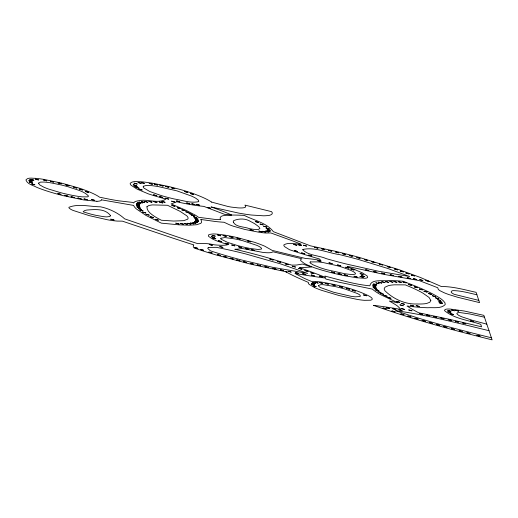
<?xml version="1.0" encoding="UTF-8"?>
<svg xmlns="http://www.w3.org/2000/svg" width="518" height="518" viewBox="0 0 518 518"><rect width="100%" height="100%" fill="white"/><g stroke="black" fill="none" stroke-linecap="round" stroke-linejoin="round"><path stroke-width="0.78" d="M299.579 267.754L311.635 266.984L302.493 264.05L296.71 265.002A96.095 13.869 14.6 0 1 291.673 265.099L267.463 257.686A98.957 14.284 14.6 0 0 238.52 250.116L234.842 249.255A69.043 9.965 14.6 0 0 239.212 248.977L241.977 248.426L262.704 252.383A31.74 4.584 14.6 0 0 268.052 252.765L269.133 252.752A32.245 4.656 14.6 0 0 272.772 251.729L302 258.793L300.816 259.343L300.595 260.541L304.26 263.416A33.01 4.766 14.6 0 0 310.69 266.356L315.028 267.987A40.093 5.789 14.6 0 0 324.987 270.998L328.38 271.924A41.343 5.97 14.6 0 0 344.969 275.809L356.546 277.745L364.905 278.283A30.743 4.435 14.6 0 0 367.534 277.557L367.268 276.049L362.691 273.018L353.626 269.101L347.079 266.912L347.902 266.453L383.566 274.326L419.315 280.62L437.814 287.762C437.665 290.41 441.511 291.213 443.324 292.385A23.2 3.348 14.6 0 0 448.873 294.567L457.873 297.332L479.558 302.622L476.094 292.333C464.633 289.795 453.095 286.441 441.271 286.512A86.396 12.471 14.6 0 0 435.34 283.903L420.072 277.337L398.776 269.58L359.796 257.575A103.736 14.977 14.6 0 0 335.185 251.236L310.314 245.797L273.336 231.663C266.796 222.805 253.885 220.37 244.328 215.423A156.209 22.552 14.6 0 0 231.85 215.067L225.589 212.406A91.123 13.157 14.6 0 0 216.213 208.78L211.111 206.941L238.52 213.06A55.627 8.029 14.6 0 0 251.431 215.028L263.455 215.799A70.584 10.192 14.6 0 0 267.916 215.527C269.884 215.617 274.145 214.025 271.594 211.661L244.93 205.102L245.733 206.514A36.079 5.206 14.6 0 1 237.956 207.867L231.339 207.103A18.557 2.681 14.6 0 1 227.791 206.436L211.422 202.046M96.898 201.295L83.651 199.929L63.183 195.655A39.815 5.75 14.6 0 1 48.847 191.628L45.37 190.507A35.58 5.135 14.6 0 1 36.804 187.348C33.184 185.302 27.337 184.279 25.9 179.927C27.998 177.13 32.362 178.432 35.373 178.315A36.765 5.309 14.6 0 1 44.024 179.416L61.61 183.119L80.355 188.474A46.555 6.721 14.6 0 1 99.534 197.183L110.185 199.352A58.657 8.469 14.6 0 0 118.661 200.809L132.958 202.441L133.605 202.972L134.518 201.988A75.751 10.936 14.6 0 1 138.604 200.764C147.552 198.536 157.841 204.293 165.935 199.074A49.294 7.116 14.6 0 1 148.42 193.894L137.082 189.128L131.112 185.263A49.229 7.11 14.6 0 1 130.29 183.158C133.081 180.665 137.497 181.889 140.922 181.773A46.801 6.753 14.6 0 1 153.535 183.398L168.635 186.474L180.504 189.543A37.652 5.433 14.6 0 1 191.971 193.11M393.628 308.197L401.01 309.453L397.811 306.293A90.533 13.067 14.6 0 0 395.7 304.778L389.342 301.023L397.979 302.862L380.542 294.619A102.48 14.795 14.6 0 1 372.364 289.109L338.416 282.083L325.893 279.072L325.55 278.049A163.189 23.556 14.6 0 1 294.962 273.426L304.364 278.367A66.323 9.577 14.6 0 0 311.473 281.397A32.252 4.656 14.6 0 1 322.099 282.193C338.014 284.952 353.988 288.759 368.596 295.791A32.628 4.707 14.6 0 1 372.183 298.549L372.138 299.54L370.726 300.22L364.407 300.323A31.721 4.578 14.6 0 1 357.362 299.449L338.973 295.506L321.587 290.326A28.639 4.131 14.6 0 1 314.4 287.477M101.476 199.831L133.65 205.426A112.982 16.311 14.6 0 0 136.363 208.942L145.888 215.378L161.331 223.148L179.014 224.831L189.18 225.201L196.451 224.754L200.608 223.426A76.651 11.066 14.6 0 0 201.431 221.173A85.483 12.341 14.6 0 0 200.68 219.451L215.974 221.581A91.867 13.261 14.6 0 0 224.067 222.267L229.571 224.825A21.814 3.147 14.6 0 0 233.592 226.288L244.846 229.442L258.877 232.213A31.98 4.617 14.6 0 0 265.961 233.022L270.849 232.951L293.078 241.045A129.519 18.693 14.6 0 1 301.198 244.289C295.636 244.256 288.843 241.854 283.858 244.91A37.969 5.478 14.6 0 0 284.939 246.866L289.504 249.702A110.334 15.928 14.6 0 0 319.405 258.948L320.953 260.515A37.633 5.433 14.6 0 0 305.717 258.527L272.177 250.382L264.711 246.173A37.581 5.426 14.6 0 0 254.39 242.262L237.607 237.684A33.897 4.895 14.6 0 0 222.857 234.816C218.149 234.486 212.892 232.925 208.424 234.971L208.566 236.383L212.484 238.979A26.93 3.885 14.6 0 0 217.955 241.323L227.888 244.632L226.858 244.917A51.431 7.427 14.6 0 1 214.161 244.8L209.052 243.81A65.106 9.395 14.6 0 0 197.779 243.667L191.692 241.673A520.428 75.129 14.6 0 1 175 236.13L124.624 218.849C118.188 212.879 108.929 208.521 100.479 206.811C90.203 206.773 78.49 203.354 68.849 207.317L69.218 208.184L70.662 209.233A17.664 2.551 14.6 0 0 73.122 210.444L89.303 215.656L107.595 219.794A32.569 4.701 14.6 0 0 117.23 221.082L122.365 221.147L172.17 237.879A560.036 80.847 14.6 0 0 188.028 243.065L193.803 244.93A66.841 9.648 14.6 0 0 194.211 248.051A99.132 14.31 14.6 0 0 215.611 254.811L250.453 264.109L286.713 271.905L285.729 271.762L289.413 273.718A156.177 22.546 14.6 0 0 297.792 277.79L308.43 282.446L308.352 283.327L309.129 284.363L314.4 287.477M484.472 317.217L470.02 314.005L460.521 312.652A18.201 2.629 14.6 0 0 457.53 312.781L456.779 313.662L458.43 315.184A16.427 2.37 14.6 0 0 462.244 316.964L472.623 320.383L486.803 324.139M476.91 294.761C469.094 293.058 461.26 290.708 453.211 290.624C451.495 290.469 450.207 292.346 452.214 293.169A18.862 2.726 14.6 0 0 454.357 294.366L478.8 300.375M489.011 330.685C458.067 323.232 427.208 315.009 395.635 310.638C426.987 321.587 459.207 329.785 491.407 337.794M220.603 219.626A62.322 8.994 14.6 0 1 220.286 219.218C218.667 214.225 228.691 215.656 231.52 215.087L224.605 214.348L203.762 206.365A47.753 6.896 14.6 0 1 176.832 201.767L171.108 203.943L186.26 210.418L195.409 215.19A74.696 10.781 14.6 0 1 198.498 217.301L214.381 219.341A70.824 10.224 14.6 0 0 220.603 219.626M191.938 193.11A52.292 7.55 14.6 0 1 211.461 202.052M101.444 199.819A39.18 5.653 14.6 0 1 96.937 201.308M393.648 308.21A123.88 17.884 14.6 0 0 373.452 305.348C412.296 319.127 452.11 329.96 492.1 339.853L483.844 315.345L464.154 311.001L450.31 309.065A28.309 4.086 14.6 0 0 445.739 309.278L444.548 310.062L444.561 310.658C454.487 318.946 468.745 320.241 480.756 324.32L481.591 326.813L449.643 319.341L418.667 312.768L416.168 311.447A166.537 24.042 14.6 0 1 410.094 307.977L407.038 306.015L411.7 306.565A117.91 17.023 14.6 0 0 427.713 307.744C433.365 307.297 440.799 308.981 445.202 304.629L444.994 302.875L443.492 300.977A93.648 13.52 14.6 0 0 439.283 297.708C427.952 290.721 415.391 286.085 403.056 281.229A148.239 21.4 14.6 0 0 389.374 280.516C384.194 281.533 370.992 278.49 369.878 285.794C355.743 284.635 339.471 279.843 324.89 276.075L325.317 277.344A135.114 19.503 14.6 0 0 299.618 267.754M38.526 183.152L39.646 184.855L43.609 187.069A23.498 3.393 14.6 0 0 48.297 188.966L60.431 192.618A29.416 4.248 14.6 0 0 82.258 196.859L87.374 196.853A25.052 3.62 14.6 0 0 88.442 195.972C83.586 190.792 75.57 189.556 69.108 187.076A24.216 3.497 14.6 0 0 61.351 185.004L51.826 183.022A26.055 3.762 14.6 0 0 44.25 182.064L40.501 182.103L38.526 183.152M318.473 285.547L318.939 286.506A16.149 2.331 14.6 0 0 320.985 287.749L333.618 292.236L350.673 296.231A19.244 2.778 14.6 0 0 355.251 296.814L359.952 296.536L360.463 295.985L359.66 294.859A18.506 2.674 14.6 0 0 357.148 293.428L345.629 289.245A23.485 3.393 14.6 0 0 335.152 286.571L323.316 284.693A19.904 2.875 14.6 0 0 320.331 284.77L318.473 285.547M430.814 300.434L429.83 302.24L426.754 303.431A80.044 11.558 14.6 0 1 417.068 303.975C405.193 304.519 393.518 299.048 385.075 290.902A98.698 14.245 14.6 0 1 384.194 288.779L384.978 287.205L388.409 285.664A109.926 15.87 14.6 0 1 394.418 284.822L405.303 284.874L410.405 287.004A88.397 12.762 14.6 0 1 422.843 293.091L429.098 297.494L430.814 300.434M302.862 249.456L302.797 249.825C308.754 255.795 318.855 255.322 326.308 258.657A94.671 13.669 14.6 0 0 345.966 263.934L378.47 271.231L409.608 276.495L387.503 268.389L358.035 259.369A81.727 11.797 14.6 0 0 339.931 254.701C327.855 252.959 315.054 246.808 302.862 249.456M110.541 215.702L109.829 216.511L106.766 216.88A19.826 2.862 14.6 0 1 102.771 216.537L95.694 215.268A17.716 2.558 14.6 0 1 89.556 213.759L83.12 211.804L84.434 210.735A66.951 9.667 14.6 0 1 86.914 210.043C94.949 209.447 105.316 208.301 110.541 215.702M146.924 206.74C146.717 210.91 150.66 213.733 153.716 215.87A92.923 13.416 14.6 0 0 157.938 218.421L161.37 220.241L173.679 221.05L183.761 220.662L187.581 219.237A68.085 9.829 14.6 0 0 187.969 217.521A61.836 8.929 14.6 0 0 186.635 215.695L180.018 211.325L167.541 205.29L152.363 204.901L148.938 205.452L146.924 206.74M233.353 222.164C235.826 227.253 244.496 226.625 249.229 228.593A14.763 2.13 14.6 0 0 254.008 229.37L258.275 229.474L259.881 228.548L258.851 226.761L255.115 223.996A68 9.816 14.6 0 0 250.731 221.581C245.797 218.382 239.154 218.318 233.838 220.577A57.233 8.262 14.6 0 0 233.353 222.164M143.376 186.253L143.201 186.648A36.033 5.199 14.6 0 0 144.069 188.17L149.786 191.505L160.774 195.416A31.3 4.52 14.6 0 0 174.307 198.99C182.265 200.207 190.766 203.49 198.737 201.612L198.485 200.252L195.934 198.329A36.506 5.271 14.6 0 0 191.336 196.011L176.852 190.838L158.158 186.551A32.045 4.623 14.6 0 0 151.547 185.638L146.568 185.373L143.376 186.253M220.901 238.228L220.765 238.448A16.854 2.435 14.6 0 0 221.315 239.322L227.48 242.333L237.38 245.506A23.362 3.373 14.6 0 0 250.278 248.478L257.983 249.469L261.208 249.126A21.083 3.043 14.6 0 0 261.467 248.219L260.612 247.39A22.203 3.205 14.6 0 0 256.87 245.37L242.916 240.76A22.96 3.315 14.6 0 0 234.537 238.856L224.844 237.561L220.901 238.228M28.853 180.724L32.064 181.591L28.853 180.724M29.429 179.927L32.634 180.788L29.455 179.908M30.743 179.357L33.955 180.219L30.776 179.338M29.403 182.096L32.615 182.964L29.403 182.096M31.695 183.929L34.907 184.79L31.727 183.909M35.438 179.099L38.649 179.96L35.47 179.079M43.557 179.979L46.769 180.847L43.557 179.979M50.511 181.229L53.717 182.096L50.544 181.216M58.133 182.919L61.338 183.78L58.133 182.919M57.88 193.551L61.085 194.412L57.906 193.531M65.851 184.9L69.056 185.768L65.877 184.881M64.705 195.273L67.916 196.141L64.705 195.273M73.601 187.153L76.806 188.021L73.601 187.153M71.102 196.698L74.314 197.559L71.102 196.698M79.448 189.135L82.66 190.002L79.481 189.122M77.978 197.999L81.19 198.867L77.978 197.999M85.425 191.518L88.636 192.385L85.425 191.518M84.091 198.912L87.302 199.773L84.091 198.912M91.505 199.495L94.71 200.362L91.531 199.482M134.091 183.184L137.296 184.052L134.117 183.171M133.256 184.764L136.461 185.632L133.256 184.764M134.045 185.871L137.257 186.739L134.045 185.871M110.761 219.179L113.973 220.04L110.761 219.179M138.041 182.53L141.246 183.391L138.118 182.498M135.897 187.328L139.102 188.196L135.93 187.315M141.233 182.569L144.438 183.437L141.259 182.556M139.051 189.141L142.256 190.002L139.077 189.122M149.184 183.366L152.389 184.233L149.184 183.366M136.623 203.626L139.828 204.487L136.648 203.606M137.477 202.771L140.689 203.632L137.51 202.752M136.422 204.707L139.627 205.575L136.499 204.681M139.077 202.098L142.288 202.959L139.077 202.098M136.532 205.873L139.743 206.734L136.532 205.873M137.16 207.168L140.365 208.029L137.16 207.168M141.433 201.638L144.645 202.499L141.433 201.638M154.358 184.168L157.569 185.036L154.358 184.168M138.312 208.599L141.524 209.46L138.345 208.579M144.587 201.392L147.798 202.26L144.587 201.392M139.944 210.107L143.156 210.968L139.977 210.088M159.868 185.191L163.079 186.059L159.868 185.191M148.802 201.379L152.014 202.247L148.88 201.353M153.561 194.833L156.773 195.7L153.561 194.833M142.631 212.121L145.843 212.989L142.631 212.121M153.872 201.612L157.077 202.48L153.898 201.599M165.682 186.428L168.887 187.296L165.708 186.415M146.018 214.29L149.229 215.151L146.018 214.29M159.531 196.6L162.743 197.468L159.563 196.587M159.466 202.059L162.671 202.926L159.466 202.059M150.246 216.692L153.457 217.56L150.246 216.692M171.6 187.846L174.812 188.714L171.6 187.846M161.83 201.411L165.035 202.279L161.83 201.411M165.475 198.226L168.68 199.087L165.475 198.226M155.316 219.334L158.527 220.202L155.348 219.321M171.646 201.185L174.857 202.052L171.646 201.185M171.801 205.432L175.006 206.293L171.834 205.413M176.606 200.919L179.817 201.787L176.638 200.9M184.68 191.563L187.892 192.431L184.712 191.55M177.24 207.757L180.452 208.624L177.273 207.744M190.404 193.551L193.615 194.418L190.404 193.551M181.74 209.809L184.952 210.671L181.74 209.809M186.707 202.939L189.918 203.801L186.739 202.92M175.816 223.161L179.027 224.029L175.816 223.161M185.729 211.778L188.94 212.639L185.729 211.778M191.848 203.768L195.059 204.636L191.848 203.768M180.258 223.355L183.469 224.216L180.258 223.355M189.005 213.584L192.217 214.452L189.005 213.584M196.439 204.357L199.644 205.225L196.471 204.345M184.194 223.394L187.406 224.262L184.227 223.381M191.576 215.235L194.781 216.103L191.608 215.223M187.645 223.277L190.857 224.139L187.645 223.277M193.551 216.835L196.762 217.696L193.551 216.835M190.553 222.98L193.764 223.841L190.553 222.98M194.774 218.272L197.98 219.133L194.774 218.272M192.767 222.507L195.972 223.368L192.793 222.487M195.26 219.541L198.472 220.403L195.338 219.509M194.444 221.769L197.649 222.63L194.444 221.769M195.292 220.785L198.498 221.652L195.325 220.772M207.381 207.388L210.586 208.249L207.381 207.388M194.736 247.533L197.947 248.394L194.768 247.513M200.427 249.417L203.632 250.285L200.427 249.417M212.108 235.347L215.313 236.208L212.134 235.327M211.26 236.661L214.471 237.529L211.26 236.661M212.574 237.911L215.786 238.779L212.574 237.911M209.22 244.464L212.432 245.331L209.253 244.451M217.612 234.958L220.817 235.826L217.638 234.945M208.871 252.085L212.082 252.952L208.871 252.085M218.298 240.702L221.503 241.563L218.324 240.682M223.057 235.502L226.269 236.37L223.057 235.502M219.8 246.568L223.012 247.436L219.833 246.549M229.83 236.635L233.035 237.497L229.83 236.635M225.518 243.227L228.729 244.095L225.518 243.227M217.372 254.629L220.584 255.491L217.405 254.61M231.695 245.027L234.907 245.888L231.727 245.008M236.972 238.176L240.184 239.038L236.972 238.176M223.692 256.429L226.903 257.297L223.724 256.416M255.296 221.594L258.508 222.455L255.296 221.594M249.98 229.714L253.185 230.581L250.058 229.688M230.16 258.204L233.372 259.071L230.193 258.191M238.584 246.84L241.796 247.708L238.617 246.827M247.52 240.961L250.731 241.828L247.52 240.961M260.03 224.048L263.241 224.909L260.062 224.029M236.713 259.932L239.925 260.8L236.713 259.932M245.642 248.485L248.854 249.346L245.674 248.465M258.903 231.073L262.114 231.941L258.935 231.06M263.636 226.211L266.848 227.078L263.636 226.211M262.717 231.3L265.922 232.161L262.743 231.281M266.077 228.088L269.282 228.956L266.077 228.088M251.483 249.644L254.694 250.511L251.483 249.644M265.378 231.106L268.589 231.973L265.41 231.093M243.402 261.629L246.613 262.496L243.402 261.629M267.133 229.532L270.344 230.4L267.21 229.506M266.867 230.523L270.072 231.384L266.867 230.523M250.252 263.299L253.464 264.161L250.285 263.28M257.174 264.912L260.386 265.773L257.174 264.912M269.904 259.136L273.115 259.997L269.904 259.136M264.931 266.634L268.136 267.495L264.931 266.634M277.564 261.441L280.775 262.302L277.564 261.441M272.727 268.272L275.932 269.14L272.727 268.272M293.693 244.418L296.898 245.286L293.725 244.405M298.122 244.677L301.327 245.545L298.122 244.677M280.419 269.807L283.631 270.674L280.419 269.807M294.379 250.621L297.585 251.483L294.405 250.602M285.198 263.843L288.403 264.711L285.224 263.824M303.49 245.247L306.695 246.115L303.516 245.234M287.917 271.212L291.122 272.079L287.917 271.212M301.534 252.913L304.739 253.775L301.534 252.913M292.398 266.22L295.61 267.081L292.43 266.2M295.344 272.52L298.556 273.387L295.377 272.507M298.659 268.363L301.864 269.231L298.692 268.35M308.683 255.109L311.894 255.976L308.715 255.096M314.679 247.306L317.884 248.167L314.679 247.306M304.843 270.571L308.048 271.438L304.843 270.571M302.661 273.724L305.873 274.585L302.661 273.724M321.646 248.782L324.851 249.644L321.672 248.763M317.884 260.599L321.095 261.46L317.916 260.58M310.8 272.785L314.005 273.646L310.826 272.766M328.606 250.343L331.818 251.204L328.639 250.323M311.253 275.013L314.465 275.88L311.286 275M311.363 283.255L314.568 284.123L311.363 283.255M312.451 282.53L315.656 283.398L312.451 282.53M311.493 284.337L314.698 285.204L311.571 284.311M335.567 251.975L338.778 252.842L335.599 251.962M329.027 262.827L332.232 263.688L329.027 262.827M319.457 276.12L322.662 276.988L319.457 276.12M315.067 282.265L318.272 283.132L315.093 282.252M313.034 285.709L316.239 286.577L313.06 285.696M319.496 282.524L322.708 283.391L319.496 282.524M342.476 253.678L345.681 254.545L342.476 253.678M331.442 271.976L334.647 272.844L331.475 271.963M337.529 264.938L340.74 265.799L337.529 264.938M325.162 283.32L328.367 284.188L325.162 283.32M349.255 255.426L352.467 256.287L349.287 255.406M338.008 273.51L341.22 274.378L338.008 273.51M332.044 284.66L335.256 285.528L332.122 284.635M345.661 267.249L348.867 268.117L345.687 267.236M344.192 274.767L347.397 275.628L344.217 274.747M356.811 257.459L360.023 258.32L356.811 257.459M350.906 269.153L354.118 270.02L350.984 269.127M339.368 286.396L342.579 287.263L339.4 286.376M364.355 259.576L367.56 260.444L364.381 259.563M354.027 276.249L357.239 277.117L354.059 276.236M346.374 288.312L349.579 289.18L346.374 288.312M360.075 273.64L363.286 274.508L360.107 273.627M360.042 276.392L363.254 277.26L360.042 276.392M365.682 269.768L368.894 270.629L365.714 269.748M361.532 275.712L364.743 276.573L361.564 275.693M371.71 261.739L374.915 262.607L371.743 261.726M352.182 290.197L355.393 291.064L352.182 290.197M373.627 271.451L376.832 272.319L373.627 271.451M379.48 264.122L382.692 264.983L379.513 264.102M363.461 294.923L366.666 295.791L363.487 294.91M372.902 284.855L376.107 285.716L372.902 284.855M381.598 273.064L384.809 273.925L381.63 273.044M373.614 283.993L376.826 284.855L373.646 283.974M372.714 285.93L375.926 286.797L372.746 285.917M387.231 266.602L390.442 267.469L387.231 266.602M375.887 282.847L379.098 283.709L375.887 282.847M373.154 287.192L376.359 288.053L373.154 287.192M378.503 282.193L381.708 283.061L378.503 282.193M374.151 288.571L377.363 289.439L374.184 288.552M375.738 290.093L378.949 290.961L375.738 290.093M381.805 281.747L385.01 282.614L381.805 281.747M390.177 274.702L393.389 275.57L390.209 274.689M377.887 291.738L381.099 292.599L377.92 291.718M394.528 269.043L397.74 269.904L394.606 269.01M385.521 281.501L388.727 282.362L385.521 281.501M380.497 293.434L383.709 294.295L380.497 293.434M389.795 281.416L393.007 282.284L389.827 281.404M400.252 271.024L403.464 271.892L400.252 271.024M393.81 281.481L397.021 282.349L393.842 281.468M383.916 295.389L387.121 296.257L383.916 295.389M398.763 276.249L401.974 277.117L398.795 276.236M398.193 281.669L401.398 282.53L398.225 281.65M387.846 297.423L391.051 298.284L387.872 297.403M405.911 273.057L409.123 273.925L405.911 273.057M383.035 307.99L386.247 308.857L383.035 307.99M402.946 281.973L406.151 282.841L402.946 281.973M407.226 277.687L410.431 278.548L407.226 277.687M386.46 307.724L389.665 308.592L386.486 307.711M411.357 275.077L414.568 275.945L411.357 275.077M408.592 284.518L411.804 285.379L408.592 284.518M396.548 301.437L399.76 302.298L396.548 301.437M413.539 278.697L416.744 279.558L413.539 278.697M392.644 308.676L395.856 309.544L392.644 308.676M391.912 310.975L395.117 311.842L391.912 310.975M400.013 304.869L403.218 305.737L400.013 304.869M401.21 303.406L404.416 304.267L401.21 303.406M414.186 286.836L417.391 287.697L414.186 286.836M419.748 279.636L422.953 280.503L419.774 279.623M398.983 309.732L402.188 310.593L399.015 309.712M401.482 308.599L404.688 309.46L401.482 308.599M400.893 313.882L404.098 314.75L400.926 313.869M419.263 289.05L422.474 289.918L419.295 289.038M425.79 280.503L428.995 281.365L425.79 280.503M410.534 305.18L413.746 306.041L410.534 305.18M408.76 309.952L411.972 310.819L408.76 309.952M423.912 291.213L427.117 292.081L423.912 291.213M407.808 316.058L411.02 316.919L407.841 316.038M416.187 305.639L419.392 306.507L416.213 305.626M428.522 293.557L431.734 294.425L428.522 293.557M414.944 318.24L418.149 319.101L414.976 318.22M419.315 313.513L422.526 314.381L419.315 313.513M432.388 295.772L435.599 296.639L432.388 295.772M435.392 297.805L438.604 298.672L435.392 297.805M422.112 320.377L425.323 321.244L422.112 320.377M426.366 314.944L429.571 315.812L426.398 314.925M437.593 299.708L440.805 300.569L437.626 299.689M438.869 301.372L442.081 302.24L438.869 301.372M439.122 302.739L442.327 303.606L439.122 302.739M433.579 316.453L436.791 317.32L433.611 316.44M429.305 322.474L432.517 323.342L429.305 322.474M440.87 318.026L444.075 318.887L440.896 318.007M436.532 324.533L439.737 325.401L436.532 324.533M447.805 310.457L451.016 311.318L447.837 310.437M447.753 311.771L450.964 312.632L447.785 311.752M451.269 309.932L454.474 310.8L451.346 309.906M450.161 313.597L453.367 314.465L450.161 313.597M448.258 319.658L451.463 320.525L448.258 319.658M455.464 310.25L458.67 311.117L455.464 310.25M443.732 326.547L446.937 327.408L443.732 326.547M455.354 321.264L458.566 322.131L455.387 321.251M451.437 328.652L454.649 329.513L451.437 328.652M462.626 322.941L465.831 323.808L462.658 322.928M459.162 330.717L462.367 331.578L459.188 330.698M470.577 320.849L473.789 321.71L470.609 320.83M466.932 332.757L470.137 333.618L466.958 332.737M476.929 335.321L480.141 336.182L476.961 335.301M310.483 261.92L310.127 262.127A18.855 2.72 14.6 0 0 310.263 263.034L313.027 264.815L320.02 267.67A22.811 3.296 14.6 0 0 326.703 269.723L344.399 273.64A30.102 4.345 14.6 0 0 349.896 274.359L352.913 274.559L355.16 274.126A22.287 3.218 14.6 0 0 350.097 270.085L343.434 267.599A19.308 2.784 14.6 0 0 336.771 265.585L323.672 262.678A27.622 3.989 14.6 0 0 318.149 261.888L310.483 261.92M208.786 247.449L208.307 247.636A27.985 4.04 14.6 0 0 207.815 248.485L210.399 250.835L216.459 252.771A87.84 12.678 14.6 0 0 241.369 259.932L272.695 267.327L307.679 273.387L280.711 263.934L245.642 253.917A86.02 12.419 14.6 0 0 222.112 248.485L216.349 247.319L208.786 247.449"/></g></svg>
